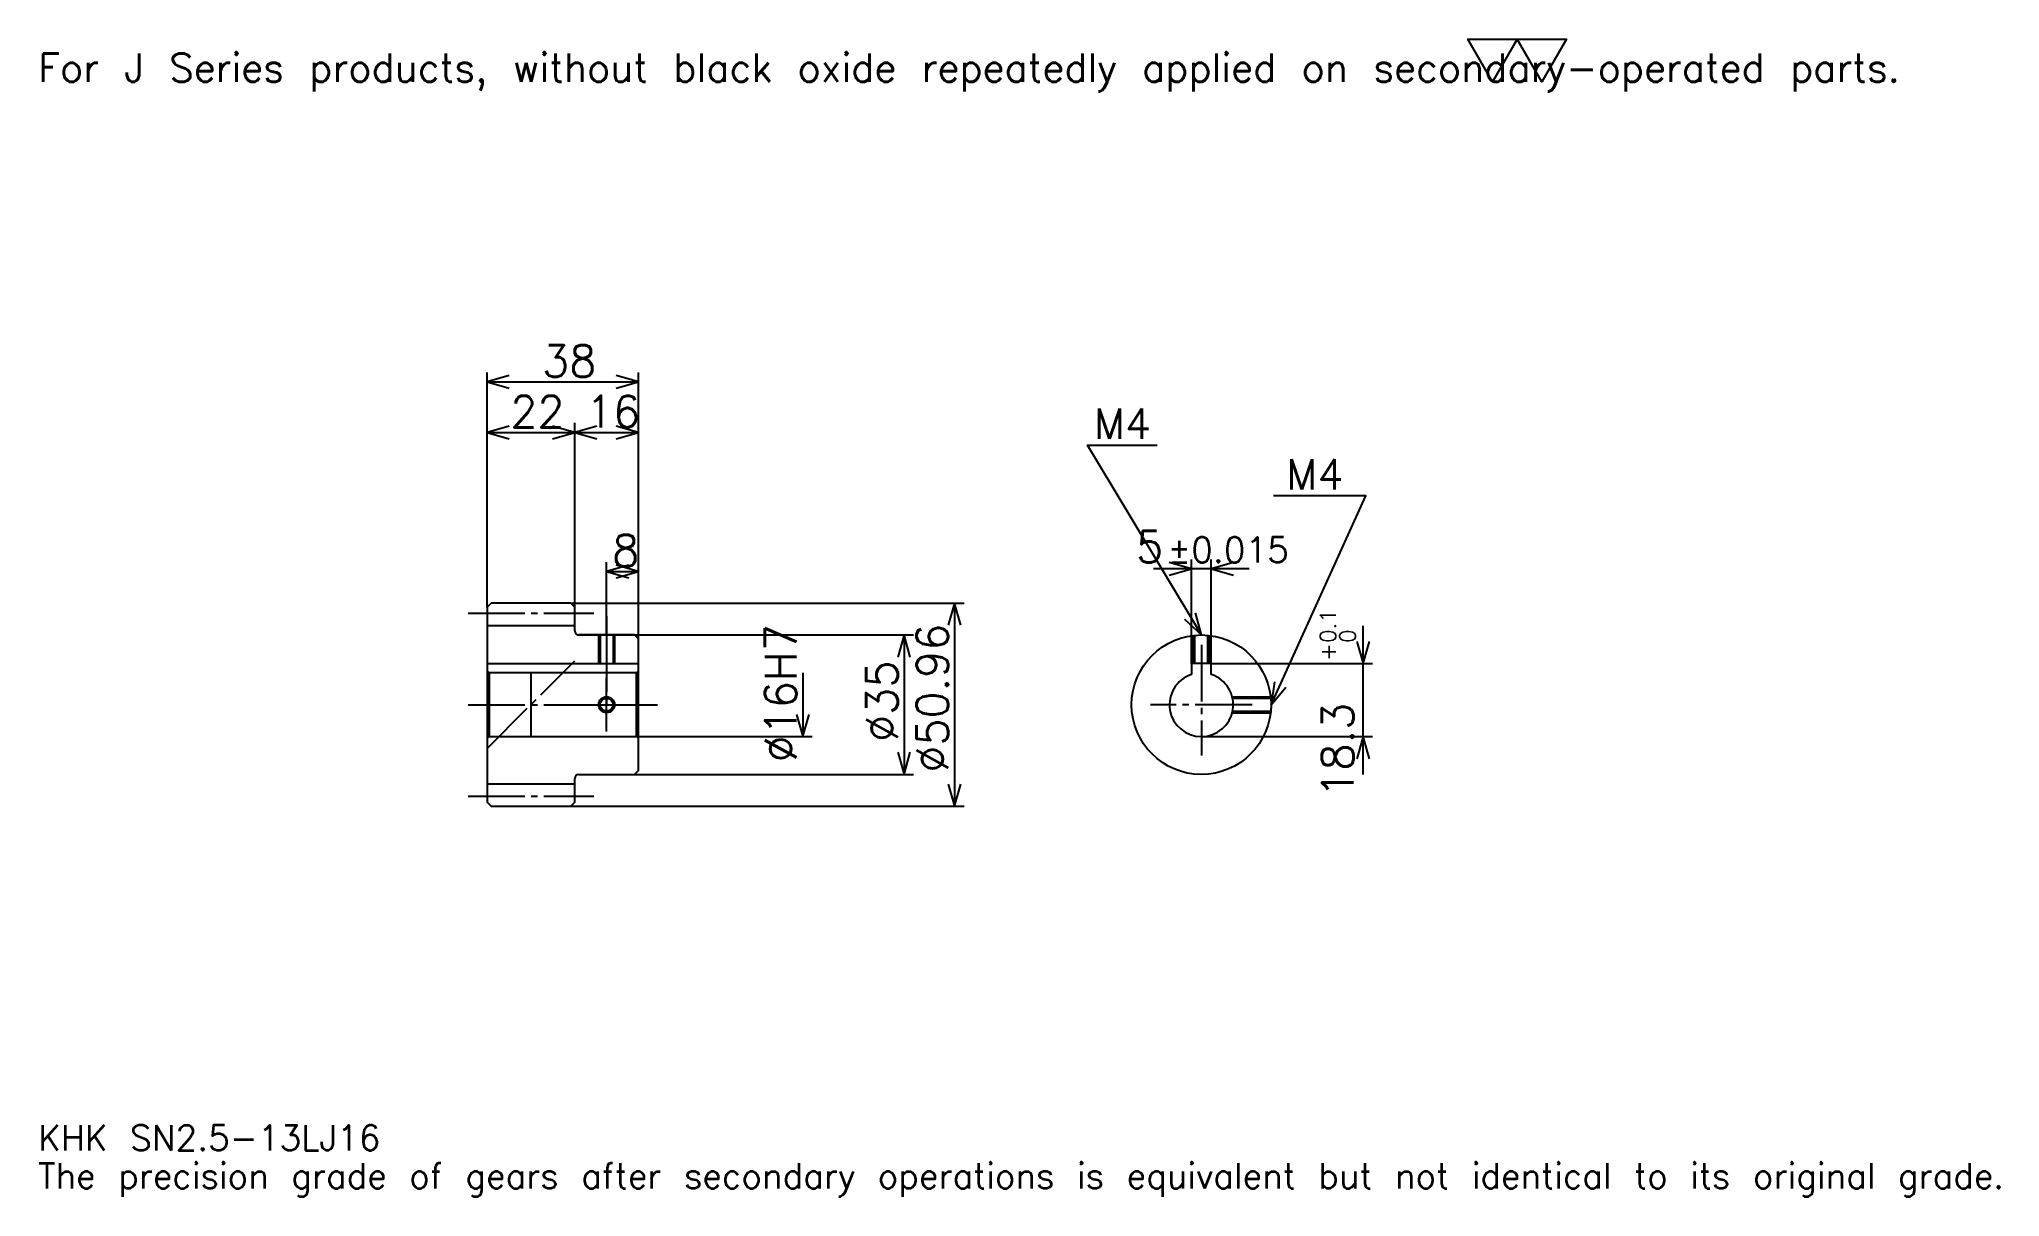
# Model space of a CAD drawing. Extents: x 16 to 508, y 6 to 296.
import ezdxf

# ---------------------------------------------------------------- set-up
doc = ezdxf.new("R2010")
doc.units = 0
doc.linetypes.add('DASHDOT', pattern=[19.04348, 14.282609, -1.586957, 1.586957, -1.586957])
doc.layers.get('0').update_dxf_attribs({"linetype": 'CONTINUOUS'})
doc.layers.add('DASHDOT', color=6, linetype='DASHDOT')
doc.styles.add('KANJI', font='TXT', dxfattribs={"bigfont": 'BIGFONT'})

msp = doc.modelspace()

# ---------------------------------------------------------------- linework, layer by layer
at = {"color": 5}
for p, q in [((128.543472, 154.817917), (128.543472, 212.741821)), ((166.543472, 154.817917), (166.543472, 212.741821)), ((128.543472, 210.361389), (166.543472, 210.361389)), ((128.543472, 197.665741), (150.543472, 197.665741)), ((150.543472, 154.817917), (150.543472, 200.046173)), ((150.543472, 197.665741), (166.543472, 197.665741)), ((158.543472, 154.817917), (158.543472, 165.133133)), ((158.543472, 162.752701), (166.543472, 162.752701)), ((319.847839, 163.441284), (295.804321, 163.441284)), ((305.32608, 139.636948), (305.32608, 165.821732)), ((310.32608, 139.636948), (310.32608, 165.821732)), ((128.543472, 153.817917), (128.543472, 154.817917)), ((149.543472, 154.817917), (166.543472, 154.817917)), ((150.543472, 153.817917), (150.543472, 154.817917)), ((158.543472, 146.836945), (158.543472, 154.817917)), ((158.543472, 146.836945), (158.543472, 154.817917)), ((166.543472, 154.817917), (248.271729, 154.817917)), ((166.543472, 145.836945), (166.543472, 154.817917)), ((245.891296, 154.817917), (245.891296, 103.855972)), ((348.413025, 111.815208), (348.413025, 149.158691)), ((151.543472, 146.836945), (166.543472, 146.836945)), ((166.543472, 146.836945), (235.57608, 146.836945)), ((233.195648, 146.836945), (233.195648, 111.836945)), ((310.32608, 139.636948), (350.793457, 139.636948)), ((207.804337, 137.336945), (207.804337, 121.336945)), ((166.543472, 121.336945), (210.184769, 121.336945)), ((307.82608, 121.336945), (350.793457, 121.336945)), ((151.543472, 111.836945), (166.543472, 111.836945)), ((166.543472, 111.836945), (235.57608, 111.836945)), ((149.543472, 103.855972), (166.543472, 103.855972)), ((166.543472, 103.855972), (248.271729, 103.855972))]:
    msp.add_line(p, q, dxfattribs=at)
at = {"color": 4}
for p, q in [((128.543472, 149.192917), (150.543472, 149.192917)), ((128.543472, 139.636948), (166.543472, 139.636948)), ((166.043472, 137.336945), (166.543472, 137.836945)), ((129.043472, 137.336945), (129.043472, 121.336945)), ((166.043472, 121.336945), (166.543472, 120.836945)), ((128.543472, 109.480972), (150.543472, 109.480972))]:
    msp.add_line(p, q, dxfattribs=at)
at = {"color": 7}
msp.add_line((139.543472, 137.271729), (139.543472, 121.402161), dxfattribs=at)
msp.add_lwpolyline([(380.869568, 285.652161), (374.68045, 296.379974), (399.436951, 296.379974), (393.247833, 285.652161), (387.058685, 296.379974), (380.869568, 285.652161)], dxfattribs=at)
at = {"color": 5}
for points in [[(134.097824, 211.948364), (128.543472, 210.361389), (134.097824, 208.774445)], [(160.98912, 208.774445), (166.543472, 210.361389), (160.98912, 211.948364)], [(134.097824, 199.252701), (128.543472, 197.665741), (134.097824, 196.078781)], [(144.98912, 196.078781), (150.543472, 197.665741), (144.98912, 199.252701)], [(156.097824, 199.252701), (150.543472, 197.665741), (156.097824, 196.078781)], [(160.98912, 196.078781), (166.543472, 197.665741), (160.98912, 199.252701)], [(307.82608, 146.836945), (279.260864, 194.445648), (296.717407, 194.445648)], [(325.32608, 129.336945), (349.130432, 181.749985), (325.960876, 181.749985)], [(164.097824, 164.339661), (158.543472, 162.752701), (164.097824, 161.165741)], [(160.98912, 161.165741), (166.543472, 162.752701), (160.98912, 164.339661)], [(299.771729, 161.85434), (305.32608, 163.441284), (299.771729, 165.028244)], [(315.880432, 165.028244), (310.32608, 163.441284), (315.880432, 161.85434)], [(247.478256, 149.263565), (245.891296, 154.817917), (244.304337, 149.263565)], [(303.607605, 150.783279), (307.82608, 146.836945), (306.329193, 152.416245)], [(234.782608, 141.282593), (233.195648, 146.836945), (231.608688, 141.282593)], [(346.82608, 145.191299), (348.413025, 139.636948), (350, 145.191299)], [(326.177979, 135.050385), (325.32608, 129.336945), (329.06781, 133.737915)], [(206.217377, 126.891296), (207.804337, 121.336945), (209.391296, 126.891296)], [(350, 115.7826), (348.413025, 121.336945), (346.82608, 115.7826)], [(231.608688, 117.391296), (233.195648, 111.836945), (234.782608, 117.391296)], [(244.304337, 109.410324), (245.891296, 103.855972), (247.478256, 109.410324)]]:
    msp.add_lwpolyline(points, dxfattribs=at)
at = {"color": 4}
for points in [[(150.543472, 147.836945), (150.543472, 153.817917), (149.543472, 154.817917), (129.543472, 154.817917), (128.543472, 153.817917), (128.543472, 120.836945)], [(151.543472, 111.836945), (165.543472, 111.836945), (166.543472, 112.836945), (166.543472, 145.836945), (165.543472, 146.836945), (151.543472, 146.836945)], [(156.543472, 146.836945), (156.543472, 139.636948)], [(156.923477, 146.836945), (156.923477, 139.636948)], [(160.163467, 146.836945), (160.163467, 139.636948)], [(160.543472, 146.836945), (160.543472, 139.636948)], [(305.82608, 139.636948), (305.82608, 146.72229)], [(306.206085, 139.636948), (306.206085, 146.761795)], [(309.446075, 139.636948), (309.446075, 146.761795)], [(309.82608, 139.636948), (309.82608, 146.72229)], [(128.543472, 120.836945), (129.043472, 121.336945), (166.043472, 121.336945), (166.043472, 137.336945), (129.043472, 137.336945), (128.543472, 137.836945)], [(310.32608, 136.936279), (310.32608, 139.636948), (305.32608, 139.636948), (305.32608, 136.936279)], [(315.572052, 131.336945), (325.211426, 131.336945)], [(315.660339, 130.95694), (325.250916, 130.95694)], [(315.572052, 127.336945), (325.211426, 127.336945)], [(315.660339, 127.716942), (325.250916, 127.716942)], [(128.543472, 120.836945), (128.543472, 104.855972), (129.543472, 103.855972), (149.543472, 103.855972), (150.543472, 104.855972), (150.543472, 110.836945)]]:
    msp.add_lwpolyline(points, dxfattribs=at)
for centre, radius in [((307.82608, 129.336945), 17.5), ((158.543472, 129.336945), 1.62)]:
    msp.add_circle(centre, radius, dxfattribs=at)
at = {"color": 7}
msp.add_circle((158.543472, 129.336945), 2, dxfattribs=at)
at = {"color": 4}
for centre, radius, start, end in [((151.543472, 147.836945), 1, 180, 270), ((307.82608, 129.336945), 8, 108.20995733, 71.79004267), ((151.543472, 110.836945), 1, 90, 180)]:
    msp.add_arc(centre, radius, start, end, dxfattribs=at)
at = {"layer": 'DASHDOT', "color": 7}
for p, q in [((123.7826, 152.317917), (155.304337, 152.317917)), ((158.543472, 146.836945), (158.543472, 129.336945)), ((307.82608, 144.397812), (307.82608, 116.576073)), ((128.543472, 118.336945), (150.543472, 140.336945)), ((123.7826, 129.336945), (171.304337, 129.336945)), ((320.586945, 129.336945), (295.065216, 129.336945)), ((123.7826, 106.355972), (155.304337, 106.355972))]:
    msp.add_line(p, q, dxfattribs=at)
for points in [[(158.543472, 151.597809), (158.543472, 134.876068)], [(158.543472, 122.576073), (158.543472, 136.097809)], [(151.782608, 129.336945), (165.304337, 129.336945)]]:
    msp.add_lwpolyline(points, dxfattribs=at)

# ---------------------------------------------------------------- texts
at = {"color": 7, "style": 'KANJI'}
for s, height, p in [('For J Series products, without black oxide repeatedly applied on secondary-operated parts.', 7.141304, (15.869565, 285.652161)), ('38', 7.934783, (142.385864, 211.630951)), ('22', 7.934783, (134.385864, 198.935303)), ('16', 7.934783, (153.385864, 198.935303)), ('M4', 7.617392, (280.847839, 196.032593)), ('M4', 7.617392, (329.134766, 183.336945)), ('5', 7.934783, (291.447113, 165.028244)), ('8', 7.934783, (159.964661, 164.022263)), ('%%p0.015', 6.347826, (299.301575, 165.028244)), ('KHK SN2.5-13LJ16', 6.347826, (15.869565, 17.456522)), ('The precision grade of gears after secondary operations is equivalent but not identical to its original grade.', 6.347826, (15.869565, 7.934783))]:
    msp.add_text(s, height=height, dxfattribs=at).set_placement(p)
for s, height, p in [('%%c16H7', 7.934783, (206.217377, 114.855965)), ('%%c50.96', 7.934783, (244.304337, 112.277161)), ('0.1', 3.967391, (341.589111, 144.820389)), ('0', 3.967391, (346.508698, 144.820389)), ('+', 3.967391, (341.589111, 140.376923)), ('%%c35', 7.934783, (231.608688, 120.013573)), ('18.3', 7.934783, (346.032593, 106.032036))]:
    msp.add_text(s, height=height, rotation=90, dxfattribs=at).set_placement(p)

doc.saveas('drawing.dxf')
